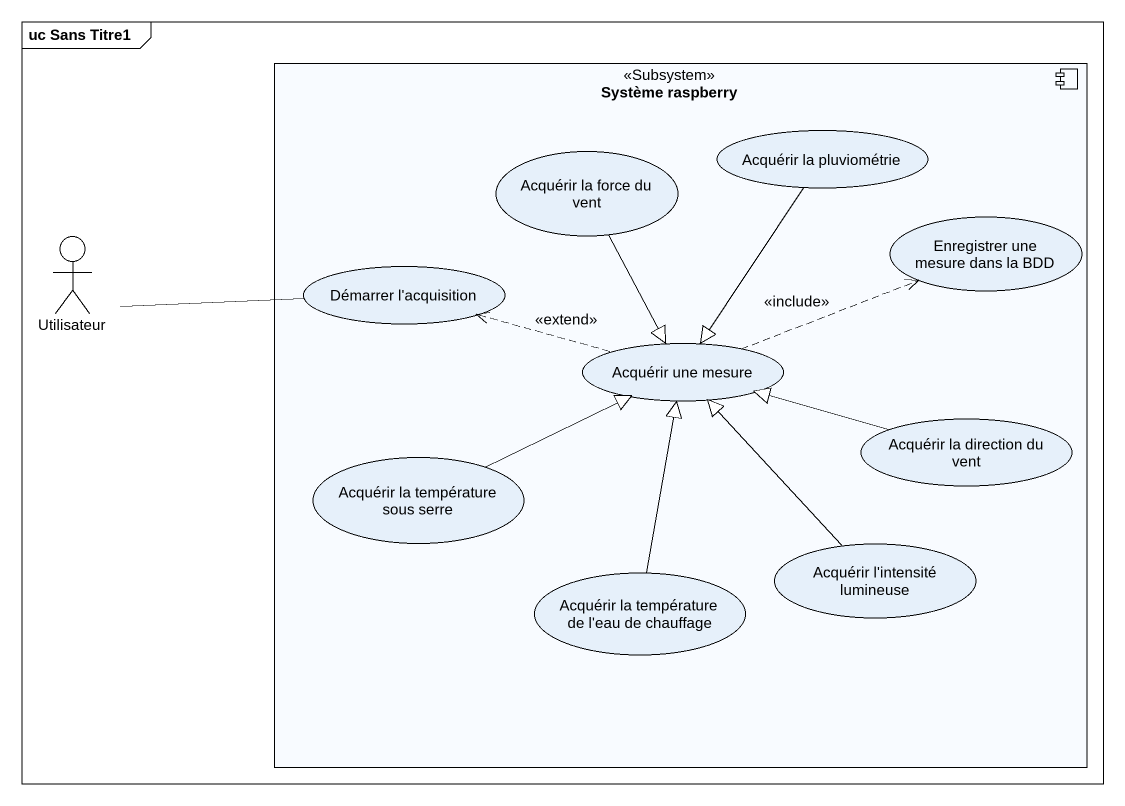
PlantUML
@startuml
mainframe uc Sans Titre1
component "Système raspberry" as Système_raspberry <<Subsystem>> {
  usecase "Acquérir la force du vent" as Acquérir_la_force_du_vent
  usecase "Acquérir la pluviométrie" as Acquérir_la_pluviométrie
  usecase "Démarrer l'acquisition" as Démarrer_l_acquisition
  usecase "Enregistrer une mesure dans la BDD" as Enregistrer_une_mesure_dans
  usecase "Acquérir une mesure" as Acquérir_une_mesure
  usecase "Acquérir la température sous serre" as Acquérir_la_température
  usecase "Acquérir la direction du vent" as Acquérir_la_direction_du
  usecase "Acquérir la température de l'eau de chauffage" as Acquérir_la_température_de
  usecase "Acquérir l'intensité lumineuse" as Acquérir_l_intensité
}
actor Utilisateur
Acquérir_la_force_du_vent --|> Acquérir_une_mesure
Acquérir_la_pluviométrie --|> Acquérir_une_mesure
Utilisateur -right- Démarrer_l_acquisition
Acquérir_une_mesure .left.> Démarrer_l_acquisition : <<extend>>
Acquérir_une_mesure .right.> Enregistrer_une_mesure_dans : <<include>>
Acquérir_la_température -right-|> Acquérir_une_mesure
Acquérir_la_direction_du -left-|> Acquérir_une_mesure
Acquérir_la_température_de -up-|> Acquérir_une_mesure
Acquérir_l_intensité -up-|> Acquérir_une_mesure
@enduml
